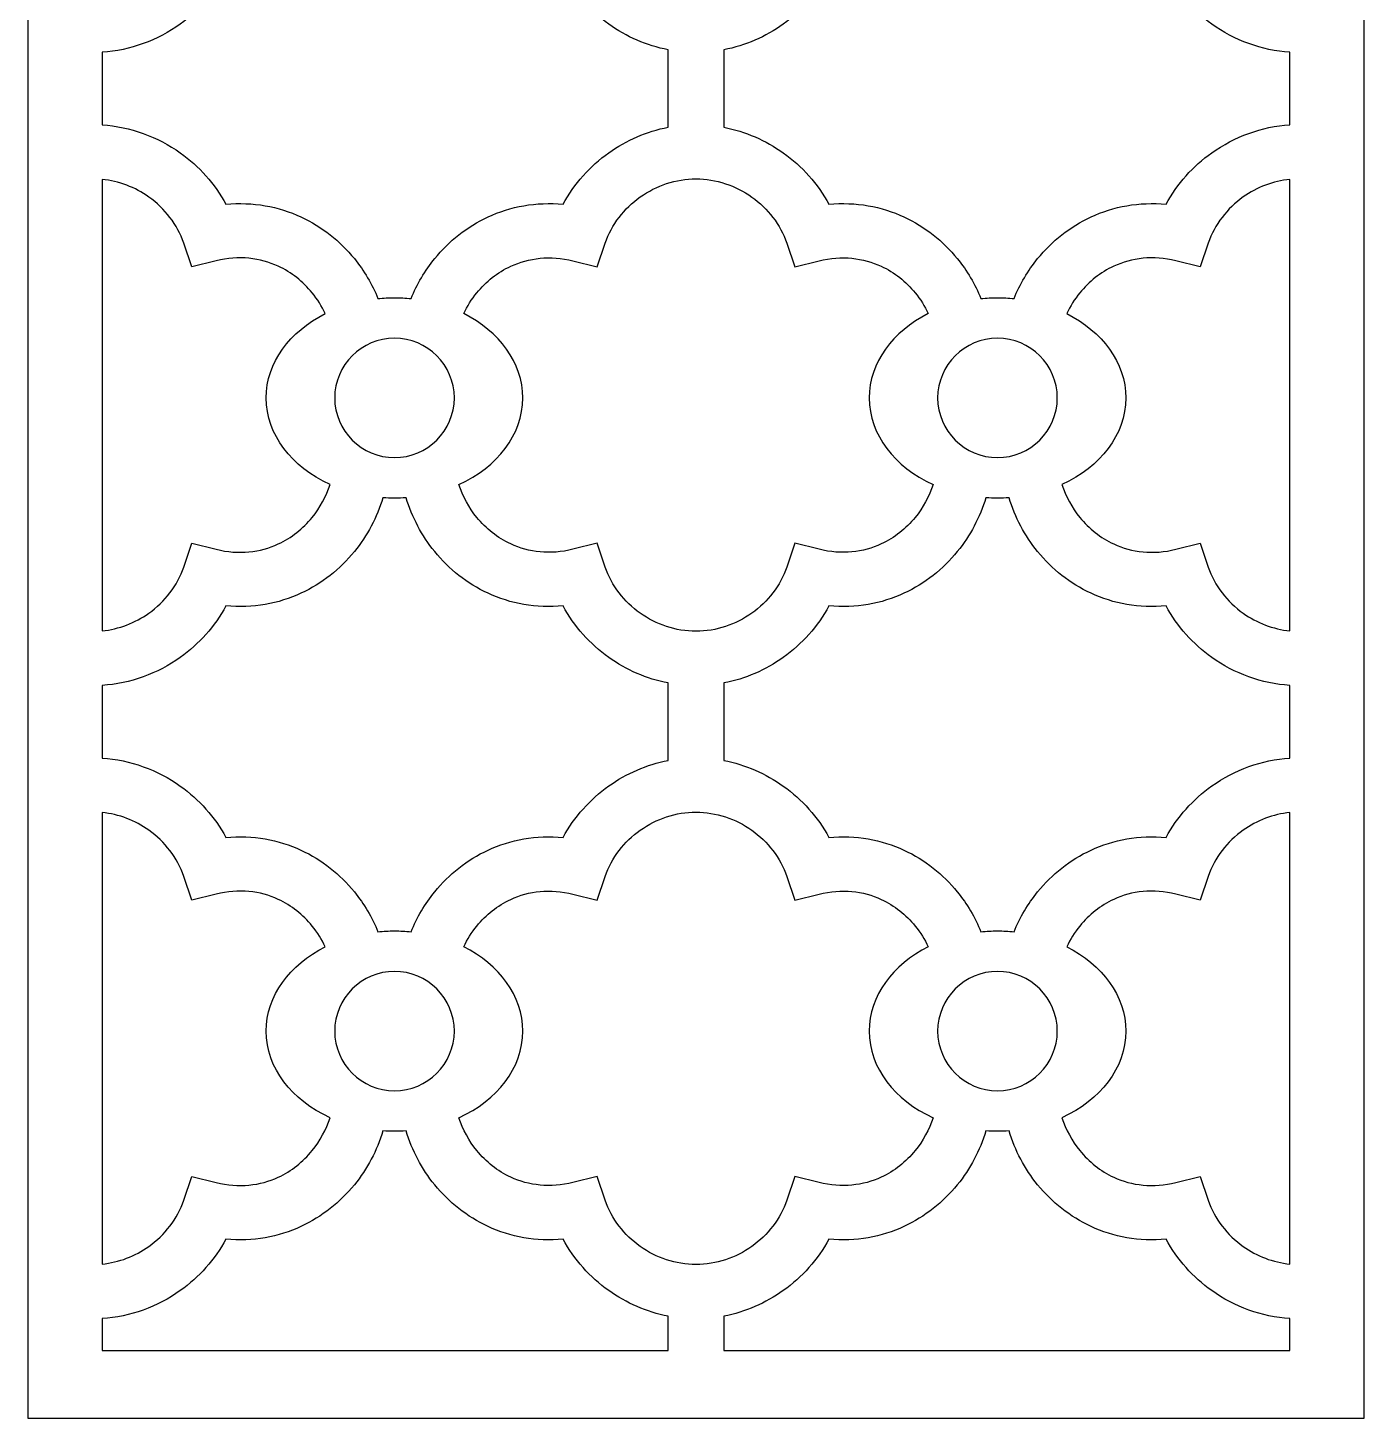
# Model space of a CAD drawing. Header units: centimetres. Extents: x 19.3 to 27, y -8.5 to 8.6.
# Drawn here: x 19.32 to 27, y -8.46 to -0.47 of the extents above; entities that cross this region are included whole.
import ezdxf

# ---------------------------------------------------------------- set-up
doc = ezdxf.new("R2010")
doc.units = ezdxf.units.CM
doc.header["$MEASUREMENT"] = 0
doc.layers.add('layer 1', color=7, linetype='Continuous')

msp = doc.modelspace()

# ---------------------------------------------------------------- linework, layer by layer
at = {"layer": 'layer 1', "color": 250, "lineweight": 30}
for points, knots in [([(26.99978, 1.42322), (26.99978, 1.42322), (26.99978, -8.45973), (26.99978, -8.45973), (26.99978, -8.45973), (26.99978, -8.45973), (19.32189, -8.45973), (19.32189, -8.45973), (19.32189, -8.45973), (19.32189, -8.45973), (19.32189, 1.42322), (19.32189, 1.42322), (19.32189, 1.42322), (19.32189, 1.42322), (19.32189, 1.42376), (19.32189, 1.42376), (19.32189, 1.42376), (19.32189, 1.42376), (19.32189, 8.60077), (19.32189, 8.60077), (19.32189, 8.60077), (19.32189, 8.60077), (26.99978, 8.60077), (26.99978, 8.60077), (26.99978, 8.60077), (26.99978, 8.60077), (26.99978, 1.42335), (26.99978, 1.42335), (26.99978, 1.42335), (26.99978, 1.42335), (26.99978, 1.42322), (26.99978, 1.42322)], [0, 0, 0, 0, 0.1111111, 0.1111111, 0.1111111, 0.1111111, 0.2222222, 0.2222222, 0.2222222, 0.2222222, 0.3333333, 0.3333333, 0.3333333, 0.3333333, 0.4444444, 0.4444444, 0.4444444, 0.4444444, 0.5555556, 0.5555556, 0.5555556, 0.5555556, 0.6666667, 0.6666667, 0.6666667, 0.6666667, 0.7777778, 0.7777778, 0.7777778, 0.7777778, 1, 1, 1, 1]), ([(19.74845, -1.02528), (19.74845, -1.02528), (19.74845, -0.6075), (19.74845, -0.6075), (19.74845, -0.6075), (19.91112, -0.59769), (20.06708, -0.53967), (20.1977, -0.44666), (20.1977, -0.44666), (20.30557, -0.36985), (20.39631, -0.26874), (20.45943, -0.15083), (20.45943, -0.15083), (20.61566, -0.16605), (20.76222, -0.13783), (20.89122, -0.07804), (20.89122, -0.07804), (21.01138, -0.02235), (21.11572, 0.06078), (21.19784, 0.16169), (21.19784, 0.16169), (21.27206, 0.25287), (21.3282, 0.35847), (21.36154, 0.47127), (21.36154, 0.47127), (21.38366, 0.4697), (21.40602, 0.46885), (21.42864, 0.46885), (21.42864, 0.46885), (21.45125, 0.46885), (21.47361, 0.4697), (21.49572, 0.47127), (21.49572, 0.47127), (21.52906, 0.35847), (21.5852, 0.25287), (21.65943, 0.16169), (21.65943, 0.16169), (21.74156, 0.06078), (21.84589, -0.02235), (21.96605, -0.07804), (21.96605, -0.07804), (22.09503, -0.13782), (22.24161, -0.16604), (22.39784, -0.15082), (22.39784, -0.15082), (22.46095, -0.26874), (22.55169, -0.36985), (22.65957, -0.44666), (22.65957, -0.44666), (22.76097, -0.51887), (22.87765, -0.56999), (23.00088, -0.59384), (23.00088, -0.59384), (23.00088, -0.59384), (23.00088, -1.03884), (23.00088, -1.03884), (23.00088, -1.03884), (22.8778, -1.0627), (22.76121, -1.11377), (22.65984, -1.1859), (22.65984, -1.1859), (22.5519, -1.26271), (22.46109, -1.36385), (22.39789, -1.48183), (22.39789, -1.48183), (22.24164, -1.4666), (22.09505, -1.49481), (21.96605, -1.5546), (21.96605, -1.5546), (21.84589, -1.61029), (21.74156, -1.69342), (21.65943, -1.79433), (21.65943, -1.79433), (21.60309, -1.86355), (21.55716, -1.94106), (21.52371, -2.02372), (21.52371, -2.02372), (21.49257, -2.02056), (21.46085, -2.01891), (21.42864, -2.01891), (21.42864, -2.01891), (21.39642, -2.01891), (21.36468, -2.02056), (21.33354, -2.02372), (21.33354, -2.02372), (21.3001, -1.94106), (21.25418, -1.86355), (21.19784, -1.79433), (21.19784, -1.79433), (21.11571, -1.69342), (21.01138, -1.61029), (20.89122, -1.5546), (20.89122, -1.5546), (20.76222, -1.49482), (20.61565, -1.4666), (20.45942, -1.48182), (20.45942, -1.48182), (20.3963, -1.36387), (20.30572, -1.26301), (20.19802, -1.18636), (20.19802, -1.18636), (20.06744, -1.09345), (19.91144, -1.03553), (19.74845, -1.02528)], [0, 0, 0, 0, 0.037037, 0.037037, 0.037037, 0.037037, 0.0740741, 0.0740741, 0.0740741, 0.0740741, 0.1111111, 0.1111111, 0.1111111, 0.1111111, 0.1481481, 0.1481481, 0.1481481, 0.1481481, 0.1851852, 0.1851852, 0.1851852, 0.1851852, 0.2222222, 0.2222222, 0.2222222, 0.2222222, 0.2592593, 0.2592593, 0.2592593, 0.2592593, 0.2962963, 0.2962963, 0.2962963, 0.2962963, 0.3333333, 0.3333333, 0.3333333, 0.3333333, 0.3703704, 0.3703704, 0.3703704, 0.3703704, 0.4074074, 0.4074074, 0.4074074, 0.4074074, 0.4444444, 0.4444444, 0.4444444, 0.4444444, 0.4814815, 0.4814815, 0.4814815, 0.4814815, 0.5185185, 0.5185185, 0.5185185, 0.5185185, 0.5555556, 0.5555556, 0.5555556, 0.5555556, 0.5925926, 0.5925926, 0.5925926, 0.5925926, 0.6296296, 0.6296296, 0.6296296, 0.6296296, 0.6666667, 0.6666667, 0.6666667, 0.6666667, 0.7037037, 0.7037037, 0.7037037, 0.7037037, 0.7407407, 0.7407407, 0.7407407, 0.7407407, 0.7777778, 0.7777778, 0.7777778, 0.7777778, 0.8148148, 0.8148148, 0.8148148, 0.8148148, 0.8518519, 0.8518519, 0.8518519, 0.8518519, 0.8888889, 0.8888889, 0.8888889, 0.8888889, 0.9259259, 0.9259259, 0.9259259, 0.9259259, 1, 1, 1, 1]), ([(26.57323, -0.60751), (26.57323, -0.60751), (26.57323, -1.02514), (26.57323, -1.02514), (26.57323, -1.02514), (26.41072, -1.03497), (26.25486, -1.09296), (26.12425, -1.1859), (26.12425, -1.1859), (26.01631, -1.26271), (25.9255, -1.36385), (25.86231, -1.48183), (25.86231, -1.48183), (25.70605, -1.4666), (25.55946, -1.49481), (25.43046, -1.5546), (25.43046, -1.5546), (25.3103, -1.61029), (25.20597, -1.69342), (25.12383, -1.79433), (25.12383, -1.79433), (25.0675, -1.86354), (25.02157, -1.94105), (24.98813, -2.02371), (24.98813, -2.02371), (24.95699, -2.02056), (24.92526, -2.01891), (24.89305, -2.01891), (24.89305, -2.01891), (24.86084, -2.01891), (24.8291, -2.02056), (24.79795, -2.02372), (24.79795, -2.02372), (24.76451, -1.94106), (24.71859, -1.86355), (24.66226, -1.79433), (24.66226, -1.79433), (24.58013, -1.69342), (24.4758, -1.61029), (24.35564, -1.5546), (24.35564, -1.5546), (24.22664, -1.49482), (24.08007, -1.4666), (23.92384, -1.48182), (23.92384, -1.48182), (23.86073, -1.36387), (23.77014, -1.26301), (23.66242, -1.18636), (23.66242, -1.18636), (23.56101, -1.1142), (23.44426, -1.06315), (23.32079, -1.03914), (23.32079, -1.03914), (23.32079, -1.03914), (23.32079, -0.59384), (23.32079, -0.59384), (23.32079, -0.59384), (23.44404, -0.56999), (23.56072, -0.51887), (23.66212, -0.44666), (23.66212, -0.44666), (23.77, -0.36985), (23.86073, -0.26874), (23.92385, -0.15083), (23.92385, -0.15083), (24.08007, -0.16605), (24.22665, -0.13783), (24.35564, -0.07804), (24.35564, -0.07804), (24.4758, -0.02235), (24.58013, 0.06078), (24.66226, 0.16169), (24.66226, 0.16169), (24.73648, 0.25287), (24.79262, 0.35847), (24.82596, 0.47127), (24.82596, 0.47127), (24.84807, 0.4697), (24.87043, 0.46885), (24.89305, 0.46885), (24.89305, 0.46885), (24.91566, 0.46885), (24.93802, 0.4697), (24.96013, 0.47127), (24.96013, 0.47127), (24.99347, 0.35847), (25.04961, 0.25287), (25.12384, 0.16169), (25.12384, 0.16169), (25.20597, 0.06078), (25.3103, -0.02235), (25.43046, -0.07804), (25.43046, -0.07804), (25.55945, -0.13782), (25.70603, -0.16604), (25.86226, -0.15082), (25.86226, -0.15082), (25.92537, -0.26874), (26.0161, -0.36985), (26.12397, -0.44666), (26.12397, -0.44666), (26.25459, -0.53967), (26.41056, -0.59769), (26.57323, -0.60751)], [0, 0, 0, 0, 0.037037, 0.037037, 0.037037, 0.037037, 0.0740741, 0.0740741, 0.0740741, 0.0740741, 0.1111111, 0.1111111, 0.1111111, 0.1111111, 0.1481481, 0.1481481, 0.1481481, 0.1481481, 0.1851852, 0.1851852, 0.1851852, 0.1851852, 0.2222222, 0.2222222, 0.2222222, 0.2222222, 0.2592593, 0.2592593, 0.2592593, 0.2592593, 0.2962963, 0.2962963, 0.2962963, 0.2962963, 0.3333333, 0.3333333, 0.3333333, 0.3333333, 0.3703704, 0.3703704, 0.3703704, 0.3703704, 0.4074074, 0.4074074, 0.4074074, 0.4074074, 0.4444444, 0.4444444, 0.4444444, 0.4444444, 0.4814815, 0.4814815, 0.4814815, 0.4814815, 0.5185185, 0.5185185, 0.5185185, 0.5185185, 0.5555556, 0.5555556, 0.5555556, 0.5555556, 0.5925926, 0.5925926, 0.5925926, 0.5925926, 0.6296296, 0.6296296, 0.6296296, 0.6296296, 0.6666667, 0.6666667, 0.6666667, 0.6666667, 0.7037037, 0.7037037, 0.7037037, 0.7037037, 0.7407407, 0.7407407, 0.7407407, 0.7407407, 0.7777778, 0.7777778, 0.7777778, 0.7777778, 0.8148148, 0.8148148, 0.8148148, 0.8148148, 0.8518519, 0.8518519, 0.8518519, 0.8518519, 0.8888889, 0.8888889, 0.8888889, 0.8888889, 0.9259259, 0.9259259, 0.9259259, 0.9259259, 1, 1, 1, 1]), ([(19.74845, -3.9339), (19.74845, -3.9339), (19.74845, -1.33867), (19.74845, -1.33867), (19.74845, -1.33867), (19.84576, -1.34826), (19.93859, -1.38436), (20.01711, -1.44023), (20.01711, -1.44023), (20.1092, -1.50576), (20.18132, -1.59781), (20.21765, -1.70546), (20.21765, -1.70546), (20.21765, -1.70546), (20.2638, -1.84221), (20.2638, -1.84221), (20.2638, -1.84221), (20.2638, -1.84221), (20.40345, -1.80737), (20.40345, -1.80737), (20.40345, -1.80737), (20.53483, -1.77459), (20.65716, -1.78991), (20.76043, -1.83777), (20.76043, -1.83777), (20.83673, -1.87312), (20.90322, -1.92621), (20.95581, -1.99083), (20.95581, -1.99083), (20.98552, -2.02733), (21.01078, -2.06755), (21.03086, -2.1104), (21.03086, -2.1104), (20.82701, -2.21306), (20.69152, -2.39205), (20.69152, -2.59494), (20.69152, -2.59494), (20.69152, -2.80671), (20.83918, -2.99243), (21.05811, -3.0925), (21.05811, -3.0925), (21.03608, -3.16158), (21.00112, -3.22593), (20.95581, -3.28159), (20.95581, -3.28159), (20.90322, -3.34621), (20.83673, -3.3993), (20.76043, -3.43466), (20.76043, -3.43466), (20.65716, -3.48252), (20.53483, -3.49784), (20.40345, -3.46505), (20.40345, -3.46505), (20.40345, -3.46505), (20.26374, -3.4302), (20.26374, -3.4302), (20.26374, -3.4302), (20.26374, -3.4302), (20.21765, -3.56697), (20.21765, -3.56697), (20.21765, -3.56697), (20.18141, -3.6745), (20.10911, -3.76684), (20.0168, -3.83257), (20.0168, -3.83257), (19.93832, -3.88846), (19.84557, -3.92455), (19.74845, -3.9339)], [0, 0, 0, 0, 0.0555556, 0.0555556, 0.0555556, 0.0555556, 0.1111111, 0.1111111, 0.1111111, 0.1111111, 0.1666667, 0.1666667, 0.1666667, 0.1666667, 0.2222222, 0.2222222, 0.2222222, 0.2222222, 0.2777778, 0.2777778, 0.2777778, 0.2777778, 0.3333333, 0.3333333, 0.3333333, 0.3333333, 0.3888889, 0.3888889, 0.3888889, 0.3888889, 0.4444444, 0.4444444, 0.4444444, 0.4444444, 0.5, 0.5, 0.5, 0.5, 0.5555556, 0.5555556, 0.5555556, 0.5555556, 0.6111111, 0.6111111, 0.6111111, 0.6111111, 0.6666667, 0.6666667, 0.6666667, 0.6666667, 0.7222222, 0.7222222, 0.7222222, 0.7222222, 0.7777778, 0.7777778, 0.7777778, 0.7777778, 0.8333333, 0.8333333, 0.8333333, 0.8333333, 0.8888889, 0.8888889, 0.8888889, 0.8888889, 1, 1, 1, 1]), ([(24.52252, -3.0925), (24.30358, -2.99243), (24.15594, -2.80671), (24.15594, -2.59494), (24.15594, -2.59494), (24.15594, -2.39205), (24.29142, -2.21306), (24.49527, -2.1104), (24.49527, -2.1104), (24.47519, -2.06755), (24.44994, -2.02733), (24.42023, -1.99083), (24.42023, -1.99083), (24.36763, -1.92621), (24.30114, -1.87312), (24.22485, -1.83777), (24.22485, -1.83777), (24.12159, -1.78991), (23.99924, -1.77459), (23.86786, -1.80737), (23.86786, -1.80737), (23.86786, -1.80737), (23.72822, -1.84221), (23.72822, -1.84221), (23.72822, -1.84221), (23.72822, -1.84221), (23.68206, -1.70546), (23.68206, -1.70546), (23.68206, -1.70546), (23.64574, -1.59781), (23.57361, -1.50576), (23.48152, -1.44023), (23.48152, -1.44023), (23.38912, -1.37448), (23.27689, -1.3361), (23.16084, -1.3361), (23.16084, -1.3361), (23.04513, -1.33571), (22.93307, -1.37408), (22.84076, -1.43977), (22.84076, -1.43977), (22.74832, -1.50554), (22.67591, -1.59792), (22.63962, -1.70546), (22.63962, -1.70546), (22.63962, -1.70546), (22.59347, -1.84221), (22.59347, -1.84221), (22.59347, -1.84221), (22.59347, -1.84221), (22.45382, -1.80737), (22.45382, -1.80737), (22.45382, -1.80737), (22.32244, -1.77459), (22.2001, -1.7899), (22.09684, -1.83777), (22.09684, -1.83777), (22.02054, -1.87312), (21.95405, -1.92621), (21.90145, -1.99083), (21.90145, -1.99083), (21.87175, -2.02733), (21.84648, -2.06755), (21.8264, -2.11039), (21.8264, -2.11039), (22.03026, -2.21305), (22.16575, -2.39204), (22.16575, -2.59494), (22.16575, -2.59494), (22.16575, -2.80671), (22.0181, -2.99245), (21.79916, -3.0925), (21.79916, -3.0925), (21.82119, -3.16158), (21.85615, -3.22593), (21.90145, -3.28159), (21.90145, -3.28159), (21.95405, -3.34621), (22.02054, -3.3993), (22.09684, -3.43466), (22.09684, -3.43466), (22.2001, -3.48252), (22.32244, -3.49784), (22.45382, -3.46505), (22.45382, -3.46505), (22.45382, -3.46505), (22.59352, -3.4302), (22.59352, -3.4302), (22.59352, -3.4302), (22.59352, -3.4302), (22.63962, -3.56697), (22.63962, -3.56697), (22.63962, -3.56697), (22.67586, -3.6745), (22.74816, -3.76684), (22.84047, -3.83257), (22.84047, -3.83257), (22.93273, -3.89827), (23.04473, -3.93666), (23.16036, -3.93632), (23.16036, -3.93632), (23.16036, -3.93632), (23.16132, -3.93632), (23.16132, -3.93632), (23.16132, -3.93632), (23.27696, -3.93666), (23.38895, -3.89827), (23.48122, -3.83257), (23.48122, -3.83257), (23.57352, -3.76684), (23.64582, -3.6745), (23.68206, -3.56697), (23.68206, -3.56697), (23.68206, -3.56697), (23.72816, -3.4302), (23.72816, -3.4302), (23.72816, -3.4302), (23.72816, -3.4302), (23.86786, -3.46505), (23.86786, -3.46505), (23.86786, -3.46505), (23.99924, -3.49784), (24.12159, -3.48252), (24.22485, -3.43466), (24.22485, -3.43466), (24.30114, -3.3993), (24.36763, -3.34621), (24.42023, -3.28159), (24.42023, -3.28159), (24.46553, -3.22593), (24.5005, -3.16158), (24.52252, -3.0925)], [0, 0, 0, 0, 0.0294118, 0.0294118, 0.0294118, 0.0294118, 0.0588235, 0.0588235, 0.0588235, 0.0588235, 0.0882353, 0.0882353, 0.0882353, 0.0882353, 0.1176471, 0.1176471, 0.1176471, 0.1176471, 0.1470588, 0.1470588, 0.1470588, 0.1470588, 0.1764706, 0.1764706, 0.1764706, 0.1764706, 0.2058824, 0.2058824, 0.2058824, 0.2058824, 0.2352941, 0.2352941, 0.2352941, 0.2352941, 0.2647059, 0.2647059, 0.2647059, 0.2647059, 0.2941176, 0.2941176, 0.2941176, 0.2941176, 0.3235294, 0.3235294, 0.3235294, 0.3235294, 0.3529412, 0.3529412, 0.3529412, 0.3529412, 0.3823529, 0.3823529, 0.3823529, 0.3823529, 0.4117647, 0.4117647, 0.4117647, 0.4117647, 0.4411765, 0.4411765, 0.4411765, 0.4411765, 0.4705882, 0.4705882, 0.4705882, 0.4705882, 0.5, 0.5, 0.5, 0.5, 0.5294118, 0.5294118, 0.5294118, 0.5294118, 0.5588235, 0.5588235, 0.5588235, 0.5588235, 0.5882353, 0.5882353, 0.5882353, 0.5882353, 0.6176471, 0.6176471, 0.6176471, 0.6176471, 0.6470588, 0.6470588, 0.6470588, 0.6470588, 0.6764706, 0.6764706, 0.6764706, 0.6764706, 0.7058824, 0.7058824, 0.7058824, 0.7058824, 0.7352941, 0.7352941, 0.7352941, 0.7352941, 0.7647059, 0.7647059, 0.7647059, 0.7647059, 0.7941176, 0.7941176, 0.7941176, 0.7941176, 0.8235294, 0.8235294, 0.8235294, 0.8235294, 0.8529412, 0.8529412, 0.8529412, 0.8529412, 0.8823529, 0.8823529, 0.8823529, 0.8823529, 0.9117647, 0.9117647, 0.9117647, 0.9117647, 0.9411765, 0.9411765, 0.9411765, 0.9411765, 1, 1, 1, 1]), ([(26.57323, -1.33853), (26.57323, -1.33853), (26.57323, -3.9339), (26.57323, -3.9339), (26.57323, -3.9339), (26.4761, -3.92456), (26.38336, -3.88846), (26.30488, -3.83257), (26.30488, -3.83257), (26.21257, -3.76684), (26.14027, -3.6745), (26.10403, -3.56697), (26.10403, -3.56697), (26.10403, -3.56697), (26.05793, -3.4302), (26.05793, -3.4302), (26.05793, -3.4302), (26.05793, -3.4302), (25.91823, -3.46505), (25.91823, -3.46505), (25.91823, -3.46505), (25.78686, -3.49784), (25.66452, -3.48252), (25.56125, -3.43466), (25.56125, -3.43466), (25.48495, -3.3993), (25.41846, -3.34621), (25.36587, -3.28159), (25.36587, -3.28159), (25.32056, -3.22593), (25.28559, -3.16158), (25.26357, -3.0925), (25.26357, -3.0925), (25.48252, -2.99245), (25.63016, -2.80672), (25.63016, -2.59494), (25.63016, -2.59494), (25.63016, -2.39204), (25.49468, -2.21305), (25.29081, -2.11039), (25.29081, -2.11039), (25.31089, -2.06755), (25.33616, -2.02733), (25.36587, -1.99083), (25.36587, -1.99083), (25.41846, -1.92621), (25.48495, -1.87312), (25.56125, -1.83777), (25.56125, -1.83777), (25.66452, -1.7899), (25.78685, -1.77459), (25.91823, -1.80737), (25.91823, -1.80737), (25.91823, -1.80737), (26.05788, -1.84221), (26.05788, -1.84221), (26.05788, -1.84221), (26.05788, -1.84221), (26.10403, -1.70546), (26.10403, -1.70546), (26.10403, -1.70546), (26.14032, -1.59792), (26.21273, -1.50554), (26.30516, -1.43977), (26.30516, -1.43977), (26.38356, -1.38399), (26.47621, -1.3479), (26.57323, -1.33853)], [0, 0, 0, 0, 0.0555556, 0.0555556, 0.0555556, 0.0555556, 0.1111111, 0.1111111, 0.1111111, 0.1111111, 0.1666667, 0.1666667, 0.1666667, 0.1666667, 0.2222222, 0.2222222, 0.2222222, 0.2222222, 0.2777778, 0.2777778, 0.2777778, 0.2777778, 0.3333333, 0.3333333, 0.3333333, 0.3333333, 0.3888889, 0.3888889, 0.3888889, 0.3888889, 0.4444444, 0.4444444, 0.4444444, 0.4444444, 0.5, 0.5, 0.5, 0.5, 0.5555556, 0.5555556, 0.5555556, 0.5555556, 0.6111111, 0.6111111, 0.6111111, 0.6111111, 0.6666667, 0.6666667, 0.6666667, 0.6666667, 0.7222222, 0.7222222, 0.7222222, 0.7222222, 0.7777778, 0.7777778, 0.7777778, 0.7777778, 0.8333333, 0.8333333, 0.8333333, 0.8333333, 0.8888889, 0.8888889, 0.8888889, 0.8888889, 1, 1, 1, 1]), ([(21.42864, -2.2517), (21.61793, -2.2517), (21.77238, -2.40592), (21.77238, -2.59494), (21.77238, -2.59494), (21.77238, -2.78394), (21.61793, -2.93816), (21.42864, -2.93816), (21.42864, -2.93816), (21.23933, -2.93816), (21.08489, -2.78394), (21.08489, -2.59494), (21.08489, -2.59494), (21.08489, -2.40592), (21.23933, -2.2517), (21.42864, -2.2517)], [0, 0, 0, 0, 0.2, 0.2, 0.2, 0.2, 0.4, 0.4, 0.4, 0.4, 0.6, 0.6, 0.6, 0.6, 1, 1, 1, 1]), ([(24.89305, -2.2517), (25.08236, -2.2517), (25.2368, -2.40592), (25.2368, -2.59494), (25.2368, -2.59494), (25.2368, -2.78394), (25.08236, -2.93816), (24.89305, -2.93816), (24.89305, -2.93816), (24.70374, -2.93816), (24.5493, -2.78394), (24.5493, -2.59494), (24.5493, -2.59494), (24.5493, -2.40592), (24.70374, -2.2517), (24.89305, -2.2517)], [0, 0, 0, 0, 0.2, 0.2, 0.2, 0.2, 0.4, 0.4, 0.4, 0.4, 0.6, 0.6, 0.6, 0.6, 1, 1, 1, 1]), ([(19.74845, -4.66507), (19.74845, -4.66507), (19.74845, -4.24729), (19.74845, -4.24729), (19.74845, -4.24729), (19.91112, -4.23747), (20.06708, -4.17947), (20.1977, -4.08644), (20.1977, -4.08644), (20.30557, -4.00963), (20.39631, -3.90853), (20.45943, -3.79061), (20.45943, -3.79061), (20.61566, -3.80582), (20.76222, -3.7776), (20.89122, -3.71782), (20.89122, -3.71782), (21.01138, -3.66213), (21.11572, -3.579), (21.19784, -3.4781), (21.19784, -3.4781), (21.27206, -3.38691), (21.3282, -3.2813), (21.36154, -3.1685), (21.36154, -3.1685), (21.38366, -3.17009), (21.40602, -3.17094), (21.42864, -3.17094), (21.42864, -3.17094), (21.45125, -3.17094), (21.47361, -3.17009), (21.49572, -3.16851), (21.49572, -3.16851), (21.52906, -3.28131), (21.5852, -3.38691), (21.65943, -3.4781), (21.65943, -3.4781), (21.74156, -3.579), (21.84589, -3.66213), (21.96605, -3.71782), (21.96605, -3.71782), (22.09503, -3.7776), (22.24161, -3.80581), (22.39784, -3.7906), (22.39784, -3.7906), (22.46095, -3.90853), (22.55169, -4.00963), (22.65957, -4.08644), (22.65957, -4.08644), (22.76097, -4.15866), (22.87765, -4.20978), (23.00088, -4.23363), (23.00088, -4.23363), (23.00088, -4.23363), (23.00088, -4.67863), (23.00088, -4.67863), (23.00088, -4.67863), (22.8778, -4.70248), (22.76121, -4.75355), (22.65984, -4.82568), (22.65984, -4.82568), (22.5519, -4.90249), (22.46109, -5.00362), (22.39789, -5.12161), (22.39789, -5.12161), (22.24164, -5.10638), (22.09505, -5.13458), (21.96605, -5.19439), (21.96605, -5.19439), (21.84589, -5.25007), (21.74156, -5.3332), (21.65943, -5.43411), (21.65943, -5.43411), (21.60309, -5.50332), (21.55716, -5.58083), (21.52371, -5.6635), (21.52371, -5.6635), (21.49257, -5.66033), (21.46085, -5.6587), (21.42864, -5.6587), (21.42864, -5.6587), (21.39642, -5.6587), (21.36468, -5.66034), (21.33354, -5.6635), (21.33354, -5.6635), (21.3001, -5.58083), (21.25418, -5.50332), (21.19784, -5.43411), (21.19784, -5.43411), (21.11571, -5.3332), (21.01138, -5.25007), (20.89122, -5.19439), (20.89122, -5.19439), (20.76222, -5.13459), (20.61565, -5.10639), (20.45942, -5.12161), (20.45942, -5.12161), (20.3963, -5.00366), (20.30572, -4.90279), (20.19802, -4.82615), (20.19802, -4.82615), (20.06744, -4.73323), (19.91144, -4.67532), (19.74845, -4.66507)], [0, 0, 0, 0, 0.037037, 0.037037, 0.037037, 0.037037, 0.0740741, 0.0740741, 0.0740741, 0.0740741, 0.1111111, 0.1111111, 0.1111111, 0.1111111, 0.1481481, 0.1481481, 0.1481481, 0.1481481, 0.1851852, 0.1851852, 0.1851852, 0.1851852, 0.2222222, 0.2222222, 0.2222222, 0.2222222, 0.2592593, 0.2592593, 0.2592593, 0.2592593, 0.2962963, 0.2962963, 0.2962963, 0.2962963, 0.3333333, 0.3333333, 0.3333333, 0.3333333, 0.3703704, 0.3703704, 0.3703704, 0.3703704, 0.4074074, 0.4074074, 0.4074074, 0.4074074, 0.4444444, 0.4444444, 0.4444444, 0.4444444, 0.4814815, 0.4814815, 0.4814815, 0.4814815, 0.5185185, 0.5185185, 0.5185185, 0.5185185, 0.5555556, 0.5555556, 0.5555556, 0.5555556, 0.5925926, 0.5925926, 0.5925926, 0.5925926, 0.6296296, 0.6296296, 0.6296296, 0.6296296, 0.6666667, 0.6666667, 0.6666667, 0.6666667, 0.7037037, 0.7037037, 0.7037037, 0.7037037, 0.7407407, 0.7407407, 0.7407407, 0.7407407, 0.7777778, 0.7777778, 0.7777778, 0.7777778, 0.8148148, 0.8148148, 0.8148148, 0.8148148, 0.8518519, 0.8518519, 0.8518519, 0.8518519, 0.8888889, 0.8888889, 0.8888889, 0.8888889, 0.9259259, 0.9259259, 0.9259259, 0.9259259, 1, 1, 1, 1]), ([(26.57323, -4.24729), (26.57323, -4.24729), (26.57323, -4.66492), (26.57323, -4.66492), (26.57323, -4.66492), (26.41072, -4.67475), (26.25486, -4.73274), (26.12425, -4.82568), (26.12425, -4.82568), (26.01631, -4.90249), (25.9255, -5.00362), (25.86231, -5.12161), (25.86231, -5.12161), (25.70605, -5.10638), (25.55946, -5.13458), (25.43046, -5.19439), (25.43046, -5.19439), (25.3103, -5.25007), (25.20597, -5.3332), (25.12383, -5.43411), (25.12383, -5.43411), (25.0675, -5.50332), (25.02157, -5.58082), (24.98813, -5.6635), (24.98813, -5.6635), (24.95699, -5.66033), (24.92526, -5.6587), (24.89305, -5.6587), (24.89305, -5.6587), (24.86084, -5.6587), (24.8291, -5.66034), (24.79795, -5.6635), (24.79795, -5.6635), (24.76451, -5.58083), (24.71859, -5.50332), (24.66226, -5.43411), (24.66226, -5.43411), (24.58013, -5.3332), (24.4758, -5.25007), (24.35564, -5.19439), (24.35564, -5.19439), (24.22664, -5.13459), (24.08007, -5.10639), (23.92384, -5.12161), (23.92384, -5.12161), (23.86073, -5.00366), (23.77014, -4.90279), (23.66242, -4.82615), (23.66242, -4.82615), (23.56101, -4.75398), (23.44426, -4.70293), (23.32079, -4.67892), (23.32079, -4.67892), (23.32079, -4.67892), (23.32079, -4.23363), (23.32079, -4.23363), (23.32079, -4.23363), (23.44404, -4.20979), (23.56072, -4.15866), (23.66212, -4.08644), (23.66212, -4.08644), (23.77, -4.00963), (23.86073, -3.90853), (23.92385, -3.79061), (23.92385, -3.79061), (24.08007, -3.80582), (24.22665, -3.7776), (24.35564, -3.71782), (24.35564, -3.71782), (24.4758, -3.66213), (24.58013, -3.579), (24.66226, -3.4781), (24.66226, -3.4781), (24.73648, -3.38691), (24.79262, -3.2813), (24.82596, -3.1685), (24.82596, -3.1685), (24.84807, -3.17009), (24.87043, -3.17094), (24.89305, -3.17094), (24.89305, -3.17094), (24.91566, -3.17094), (24.93802, -3.17009), (24.96013, -3.16851), (24.96013, -3.16851), (24.99347, -3.28131), (25.04961, -3.38691), (25.12384, -3.4781), (25.12384, -3.4781), (25.20597, -3.579), (25.3103, -3.66213), (25.43046, -3.71782), (25.43046, -3.71782), (25.55945, -3.7776), (25.70603, -3.80581), (25.86226, -3.7906), (25.86226, -3.7906), (25.92537, -3.90853), (26.0161, -4.00963), (26.12397, -4.08644), (26.12397, -4.08644), (26.25459, -4.17947), (26.41056, -4.23748), (26.57323, -4.24729)], [0, 0, 0, 0, 0.037037, 0.037037, 0.037037, 0.037037, 0.0740741, 0.0740741, 0.0740741, 0.0740741, 0.1111111, 0.1111111, 0.1111111, 0.1111111, 0.1481481, 0.1481481, 0.1481481, 0.1481481, 0.1851852, 0.1851852, 0.1851852, 0.1851852, 0.2222222, 0.2222222, 0.2222222, 0.2222222, 0.2592593, 0.2592593, 0.2592593, 0.2592593, 0.2962963, 0.2962963, 0.2962963, 0.2962963, 0.3333333, 0.3333333, 0.3333333, 0.3333333, 0.3703704, 0.3703704, 0.3703704, 0.3703704, 0.4074074, 0.4074074, 0.4074074, 0.4074074, 0.4444444, 0.4444444, 0.4444444, 0.4444444, 0.4814815, 0.4814815, 0.4814815, 0.4814815, 0.5185185, 0.5185185, 0.5185185, 0.5185185, 0.5555556, 0.5555556, 0.5555556, 0.5555556, 0.5925926, 0.5925926, 0.5925926, 0.5925926, 0.6296296, 0.6296296, 0.6296296, 0.6296296, 0.6666667, 0.6666667, 0.6666667, 0.6666667, 0.7037037, 0.7037037, 0.7037037, 0.7037037, 0.7407407, 0.7407407, 0.7407407, 0.7407407, 0.7777778, 0.7777778, 0.7777778, 0.7777778, 0.8148148, 0.8148148, 0.8148148, 0.8148148, 0.8518519, 0.8518519, 0.8518519, 0.8518519, 0.8888889, 0.8888889, 0.8888889, 0.8888889, 0.9259259, 0.9259259, 0.9259259, 0.9259259, 1, 1, 1, 1]), ([(19.74845, -7.57368), (19.74845, -7.57368), (19.74845, -4.97844), (19.74845, -4.97844), (19.74845, -4.97844), (19.84576, -4.98804), (19.93859, -5.02414), (20.01711, -5.08002), (20.01711, -5.08002), (20.1092, -5.14555), (20.18132, -5.23758), (20.21765, -5.34524), (20.21765, -5.34524), (20.21765, -5.34524), (20.2638, -5.482), (20.2638, -5.482), (20.2638, -5.482), (20.2638, -5.482), (20.40345, -5.44715), (20.40345, -5.44715), (20.40345, -5.44715), (20.53483, -5.41438), (20.65716, -5.42969), (20.76043, -5.47754), (20.76043, -5.47754), (20.83673, -5.5129), (20.90322, -5.566), (20.95581, -5.63061), (20.95581, -5.63061), (20.98552, -5.6671), (21.01078, -5.70733), (21.03086, -5.75018), (21.03086, -5.75018), (20.82701, -5.85285), (20.69152, -6.03183), (20.69152, -6.23472), (20.69152, -6.23472), (20.69152, -6.4465), (20.83918, -6.6322), (21.05811, -6.73228), (21.05811, -6.73228), (21.03608, -6.80137), (21.00112, -6.86571), (20.95581, -6.92137), (20.95581, -6.92137), (20.90322, -6.98599), (20.83673, -7.03907), (20.76043, -7.07443), (20.76043, -7.07443), (20.65716, -7.1223), (20.53483, -7.13762), (20.40345, -7.10484), (20.40345, -7.10484), (20.40345, -7.10484), (20.26374, -7.06998), (20.26374, -7.06998), (20.26374, -7.06998), (20.26374, -7.06998), (20.21765, -7.20675), (20.21765, -7.20675), (20.21765, -7.20675), (20.18141, -7.31428), (20.10911, -7.40662), (20.0168, -7.47236), (20.0168, -7.47236), (19.93832, -7.52823), (19.84557, -7.56434), (19.74845, -7.57368)], [0, 0, 0, 0, 0.0555556, 0.0555556, 0.0555556, 0.0555556, 0.1111111, 0.1111111, 0.1111111, 0.1111111, 0.1666667, 0.1666667, 0.1666667, 0.1666667, 0.2222222, 0.2222222, 0.2222222, 0.2222222, 0.2777778, 0.2777778, 0.2777778, 0.2777778, 0.3333333, 0.3333333, 0.3333333, 0.3333333, 0.3888889, 0.3888889, 0.3888889, 0.3888889, 0.4444444, 0.4444444, 0.4444444, 0.4444444, 0.5, 0.5, 0.5, 0.5, 0.5555556, 0.5555556, 0.5555556, 0.5555556, 0.6111111, 0.6111111, 0.6111111, 0.6111111, 0.6666667, 0.6666667, 0.6666667, 0.6666667, 0.7222222, 0.7222222, 0.7222222, 0.7222222, 0.7777778, 0.7777778, 0.7777778, 0.7777778, 0.8333333, 0.8333333, 0.8333333, 0.8333333, 0.8888889, 0.8888889, 0.8888889, 0.8888889, 1, 1, 1, 1]), ([(24.52252, -6.73228), (24.30358, -6.6322), (24.15594, -6.4465), (24.15594, -6.23472), (24.15594, -6.23472), (24.15594, -6.03183), (24.29142, -5.85284), (24.49527, -5.75018), (24.49527, -5.75018), (24.47519, -5.70733), (24.44994, -5.6671), (24.42023, -5.63061), (24.42023, -5.63061), (24.36763, -5.566), (24.30114, -5.5129), (24.22485, -5.47754), (24.22485, -5.47754), (24.12159, -5.42969), (23.99924, -5.41438), (23.86786, -5.44715), (23.86786, -5.44715), (23.86786, -5.44715), (23.72822, -5.482), (23.72822, -5.482), (23.72822, -5.482), (23.72822, -5.482), (23.68206, -5.34524), (23.68206, -5.34524), (23.68206, -5.34524), (23.64574, -5.23758), (23.57361, -5.14555), (23.48152, -5.08002), (23.48152, -5.08002), (23.38912, -5.01425), (23.27689, -4.97589), (23.16084, -4.97589), (23.16084, -4.97589), (23.04513, -4.97549), (22.93307, -5.01385), (22.84076, -5.07955), (22.84076, -5.07955), (22.74832, -5.14532), (22.67591, -5.2377), (22.63962, -5.34524), (22.63962, -5.34524), (22.63962, -5.34524), (22.59347, -5.482), (22.59347, -5.482), (22.59347, -5.482), (22.59347, -5.482), (22.45382, -5.44715), (22.45382, -5.44715), (22.45382, -5.44715), (22.32244, -5.41438), (22.2001, -5.42969), (22.09684, -5.47754), (22.09684, -5.47754), (22.02054, -5.5129), (21.95405, -5.566), (21.90145, -5.63061), (21.90145, -5.63061), (21.87175, -5.6671), (21.84648, -5.70732), (21.8264, -5.75017), (21.8264, -5.75017), (22.03026, -5.85284), (22.16575, -6.03182), (22.16575, -6.23472), (22.16575, -6.23472), (22.16575, -6.4465), (22.0181, -6.63223), (21.79916, -6.73228), (21.79916, -6.73228), (21.82119, -6.80137), (21.85615, -6.86571), (21.90145, -6.92137), (21.90145, -6.92137), (21.95405, -6.98599), (22.02054, -7.03907), (22.09684, -7.07443), (22.09684, -7.07443), (22.2001, -7.1223), (22.32244, -7.13762), (22.45382, -7.10484), (22.45382, -7.10484), (22.45382, -7.10484), (22.59352, -7.06998), (22.59352, -7.06998), (22.59352, -7.06998), (22.59352, -7.06998), (22.63962, -7.20675), (22.63962, -7.20675), (22.63962, -7.20675), (22.67586, -7.31428), (22.74816, -7.40662), (22.84047, -7.47236), (22.84047, -7.47236), (22.93273, -7.53805), (23.04473, -7.57644), (23.16036, -7.5761), (23.16036, -7.5761), (23.16036, -7.5761), (23.16132, -7.5761), (23.16132, -7.5761), (23.16132, -7.5761), (23.27696, -7.57644), (23.38895, -7.53805), (23.48122, -7.47236), (23.48122, -7.47236), (23.57352, -7.40662), (23.64582, -7.31428), (23.68206, -7.20675), (23.68206, -7.20675), (23.68206, -7.20675), (23.72816, -7.06998), (23.72816, -7.06998), (23.72816, -7.06998), (23.72816, -7.06998), (23.86786, -7.10484), (23.86786, -7.10484), (23.86786, -7.10484), (23.99924, -7.13762), (24.12159, -7.1223), (24.22485, -7.07443), (24.22485, -7.07443), (24.30114, -7.03907), (24.36763, -6.98599), (24.42023, -6.92137), (24.42023, -6.92137), (24.46553, -6.86571), (24.5005, -6.80137), (24.52252, -6.73228)], [0, 0, 0, 0, 0.0294118, 0.0294118, 0.0294118, 0.0294118, 0.0588235, 0.0588235, 0.0588235, 0.0588235, 0.0882353, 0.0882353, 0.0882353, 0.0882353, 0.1176471, 0.1176471, 0.1176471, 0.1176471, 0.1470588, 0.1470588, 0.1470588, 0.1470588, 0.1764706, 0.1764706, 0.1764706, 0.1764706, 0.2058824, 0.2058824, 0.2058824, 0.2058824, 0.2352941, 0.2352941, 0.2352941, 0.2352941, 0.2647059, 0.2647059, 0.2647059, 0.2647059, 0.2941176, 0.2941176, 0.2941176, 0.2941176, 0.3235294, 0.3235294, 0.3235294, 0.3235294, 0.3529412, 0.3529412, 0.3529412, 0.3529412, 0.3823529, 0.3823529, 0.3823529, 0.3823529, 0.4117647, 0.4117647, 0.4117647, 0.4117647, 0.4411765, 0.4411765, 0.4411765, 0.4411765, 0.4705882, 0.4705882, 0.4705882, 0.4705882, 0.5, 0.5, 0.5, 0.5, 0.5294118, 0.5294118, 0.5294118, 0.5294118, 0.5588235, 0.5588235, 0.5588235, 0.5588235, 0.5882353, 0.5882353, 0.5882353, 0.5882353, 0.6176471, 0.6176471, 0.6176471, 0.6176471, 0.6470588, 0.6470588, 0.6470588, 0.6470588, 0.6764706, 0.6764706, 0.6764706, 0.6764706, 0.7058824, 0.7058824, 0.7058824, 0.7058824, 0.7352941, 0.7352941, 0.7352941, 0.7352941, 0.7647059, 0.7647059, 0.7647059, 0.7647059, 0.7941176, 0.7941176, 0.7941176, 0.7941176, 0.8235294, 0.8235294, 0.8235294, 0.8235294, 0.8529412, 0.8529412, 0.8529412, 0.8529412, 0.8823529, 0.8823529, 0.8823529, 0.8823529, 0.9117647, 0.9117647, 0.9117647, 0.9117647, 0.9411765, 0.9411765, 0.9411765, 0.9411765, 1, 1, 1, 1]), ([(26.57323, -4.97831), (26.57323, -4.97831), (26.57323, -7.57368), (26.57323, -7.57368), (26.57323, -7.57368), (26.4761, -7.56435), (26.38336, -7.52823), (26.30488, -7.47236), (26.30488, -7.47236), (26.21257, -7.40662), (26.14027, -7.31428), (26.10403, -7.20675), (26.10403, -7.20675), (26.10403, -7.20675), (26.05793, -7.06998), (26.05793, -7.06998), (26.05793, -7.06998), (26.05793, -7.06998), (25.91823, -7.10484), (25.91823, -7.10484), (25.91823, -7.10484), (25.78686, -7.13762), (25.66452, -7.1223), (25.56125, -7.07443), (25.56125, -7.07443), (25.48495, -7.03907), (25.41846, -6.98599), (25.36587, -6.92137), (25.36587, -6.92137), (25.32056, -6.86571), (25.28559, -6.80137), (25.26357, -6.73229), (25.26357, -6.73229), (25.48252, -6.63223), (25.63016, -6.4465), (25.63016, -6.23472), (25.63016, -6.23472), (25.63016, -6.03182), (25.49468, -5.85283), (25.29081, -5.75017), (25.29081, -5.75017), (25.31089, -5.70732), (25.33616, -5.6671), (25.36587, -5.63061), (25.36587, -5.63061), (25.41846, -5.566), (25.48495, -5.5129), (25.56125, -5.47754), (25.56125, -5.47754), (25.66452, -5.42969), (25.78685, -5.41438), (25.91823, -5.44715), (25.91823, -5.44715), (25.91823, -5.44715), (26.05788, -5.482), (26.05788, -5.482), (26.05788, -5.482), (26.05788, -5.482), (26.10403, -5.34524), (26.10403, -5.34524), (26.10403, -5.34524), (26.14032, -5.2377), (26.21273, -5.14532), (26.30516, -5.07955), (26.30516, -5.07955), (26.38356, -5.02375), (26.47621, -4.98767), (26.57323, -4.97831)], [0, 0, 0, 0, 0.0555556, 0.0555556, 0.0555556, 0.0555556, 0.1111111, 0.1111111, 0.1111111, 0.1111111, 0.1666667, 0.1666667, 0.1666667, 0.1666667, 0.2222222, 0.2222222, 0.2222222, 0.2222222, 0.2777778, 0.2777778, 0.2777778, 0.2777778, 0.3333333, 0.3333333, 0.3333333, 0.3333333, 0.3888889, 0.3888889, 0.3888889, 0.3888889, 0.4444444, 0.4444444, 0.4444444, 0.4444444, 0.5, 0.5, 0.5, 0.5, 0.5555556, 0.5555556, 0.5555556, 0.5555556, 0.6111111, 0.6111111, 0.6111111, 0.6111111, 0.6666667, 0.6666667, 0.6666667, 0.6666667, 0.7222222, 0.7222222, 0.7222222, 0.7222222, 0.7777778, 0.7777778, 0.7777778, 0.7777778, 0.8333333, 0.8333333, 0.8333333, 0.8333333, 0.8888889, 0.8888889, 0.8888889, 0.8888889, 1, 1, 1, 1]), ([(21.42864, -5.89149), (21.61793, -5.89149), (21.77238, -6.0457), (21.77238, -6.23472), (21.77238, -6.23472), (21.77238, -6.42372), (21.61793, -6.57794), (21.42864, -6.57794), (21.42864, -6.57794), (21.23933, -6.57794), (21.08489, -6.42372), (21.08489, -6.23472), (21.08489, -6.23472), (21.08489, -6.0457), (21.23933, -5.89149), (21.42864, -5.89149)], [0, 0, 0, 0, 0.2, 0.2, 0.2, 0.2, 0.4, 0.4, 0.4, 0.4, 0.6, 0.6, 0.6, 0.6, 1, 1, 1, 1]), ([(24.89305, -5.89149), (25.08236, -5.89149), (25.2368, -6.0457), (25.2368, -6.23472), (25.2368, -6.23472), (25.2368, -6.42372), (25.08236, -6.57794), (24.89305, -6.57794), (24.89305, -6.57794), (24.70374, -6.57794), (24.5493, -6.42372), (24.5493, -6.23472), (24.5493, -6.23472), (24.5493, -6.0457), (24.70374, -5.89149), (24.89305, -5.89149)], [0, 0, 0, 0, 0.2, 0.2, 0.2, 0.2, 0.4, 0.4, 0.4, 0.4, 0.6, 0.6, 0.6, 0.6, 1, 1, 1, 1]), ([(19.74845, -8.06976), (19.74845, -8.06976), (19.74845, -7.88707), (19.74845, -7.88707), (19.74845, -7.88707), (19.91112, -7.87725), (20.06708, -7.81924), (20.1977, -7.72623), (20.1977, -7.72623), (20.30557, -7.64941), (20.39631, -7.54831), (20.45943, -7.43038), (20.45943, -7.43038), (20.61566, -7.44561), (20.76222, -7.41739), (20.89122, -7.3576), (20.89122, -7.3576), (21.01138, -7.30191), (21.11572, -7.21878), (21.19784, -7.11788), (21.19784, -7.11788), (21.27206, -7.02669), (21.3282, -6.92109), (21.36154, -6.80829), (21.36154, -6.80829), (21.38366, -6.80986), (21.40602, -6.81071), (21.42864, -6.81071), (21.42864, -6.81071), (21.45125, -6.81071), (21.47361, -6.80986), (21.49572, -6.80829), (21.49572, -6.80829), (21.52906, -6.9211), (21.5852, -7.02669), (21.65943, -7.11788), (21.65943, -7.11788), (21.74156, -7.21878), (21.84589, -7.30191), (21.96605, -7.3576), (21.96605, -7.3576), (22.09503, -7.41739), (22.24161, -7.4456), (22.39784, -7.43038), (22.39784, -7.43038), (22.46095, -7.54831), (22.55169, -7.64941), (22.65957, -7.72623), (22.65957, -7.72623), (22.76097, -7.79844), (22.87765, -7.84956), (23.00088, -7.8734), (23.00088, -7.8734), (23.00088, -7.8734), (23.00088, -8.06976), (23.00088, -8.06976), (23.00088, -8.06976), (23.00088, -8.06976), (19.74845, -8.06976), (19.74845, -8.06976)], [0, 0, 0, 0, 0.0625, 0.0625, 0.0625, 0.0625, 0.125, 0.125, 0.125, 0.125, 0.1875, 0.1875, 0.1875, 0.1875, 0.25, 0.25, 0.25, 0.25, 0.3125, 0.3125, 0.3125, 0.3125, 0.375, 0.375, 0.375, 0.375, 0.4375, 0.4375, 0.4375, 0.4375, 0.5, 0.5, 0.5, 0.5, 0.5625, 0.5625, 0.5625, 0.5625, 0.625, 0.625, 0.625, 0.625, 0.6875, 0.6875, 0.6875, 0.6875, 0.75, 0.75, 0.75, 0.75, 0.8125, 0.8125, 0.8125, 0.8125, 0.875, 0.875, 0.875, 0.875, 1, 1, 1, 1]), ([(26.57323, -7.88707), (26.57323, -7.88707), (26.57323, -8.06976), (26.57323, -8.06976), (26.57323, -8.06976), (26.57323, -8.06976), (23.32079, -8.06976), (23.32079, -8.06976), (23.32079, -8.06976), (23.32079, -8.06976), (23.32079, -7.8734), (23.32079, -7.8734), (23.32079, -7.8734), (23.44404, -7.84956), (23.56072, -7.79844), (23.66212, -7.72623), (23.66212, -7.72623), (23.77, -7.64941), (23.86073, -7.54831), (23.92385, -7.43038), (23.92385, -7.43038), (24.08007, -7.44561), (24.22665, -7.41739), (24.35564, -7.3576), (24.35564, -7.3576), (24.4758, -7.30191), (24.58013, -7.21878), (24.66226, -7.11788), (24.66226, -7.11788), (24.73648, -7.02669), (24.79262, -6.92109), (24.82596, -6.80829), (24.82596, -6.80829), (24.84807, -6.80986), (24.87043, -6.81071), (24.89305, -6.81071), (24.89305, -6.81071), (24.91566, -6.81071), (24.93802, -6.80986), (24.96013, -6.80829), (24.96013, -6.80829), (24.99347, -6.9211), (25.04961, -7.02669), (25.12384, -7.11788), (25.12384, -7.11788), (25.20597, -7.21878), (25.3103, -7.30191), (25.43046, -7.3576), (25.43046, -7.3576), (25.55945, -7.41739), (25.70603, -7.4456), (25.86226, -7.43038), (25.86226, -7.43038), (25.92537, -7.54831), (26.0161, -7.64941), (26.12397, -7.72623), (26.12397, -7.72623), (26.25459, -7.81924), (26.41056, -7.87726), (26.57323, -7.88707)], [0, 0, 0, 0, 0.0625, 0.0625, 0.0625, 0.0625, 0.125, 0.125, 0.125, 0.125, 0.1875, 0.1875, 0.1875, 0.1875, 0.25, 0.25, 0.25, 0.25, 0.3125, 0.3125, 0.3125, 0.3125, 0.375, 0.375, 0.375, 0.375, 0.4375, 0.4375, 0.4375, 0.4375, 0.5, 0.5, 0.5, 0.5, 0.5625, 0.5625, 0.5625, 0.5625, 0.625, 0.625, 0.625, 0.625, 0.6875, 0.6875, 0.6875, 0.6875, 0.75, 0.75, 0.75, 0.75, 0.8125, 0.8125, 0.8125, 0.8125, 0.875, 0.875, 0.875, 0.875, 1, 1, 1, 1])]:
    msp.add_open_spline(points, degree=3, knots=knots, dxfattribs=at)

doc.saveas('drawing.dxf')
